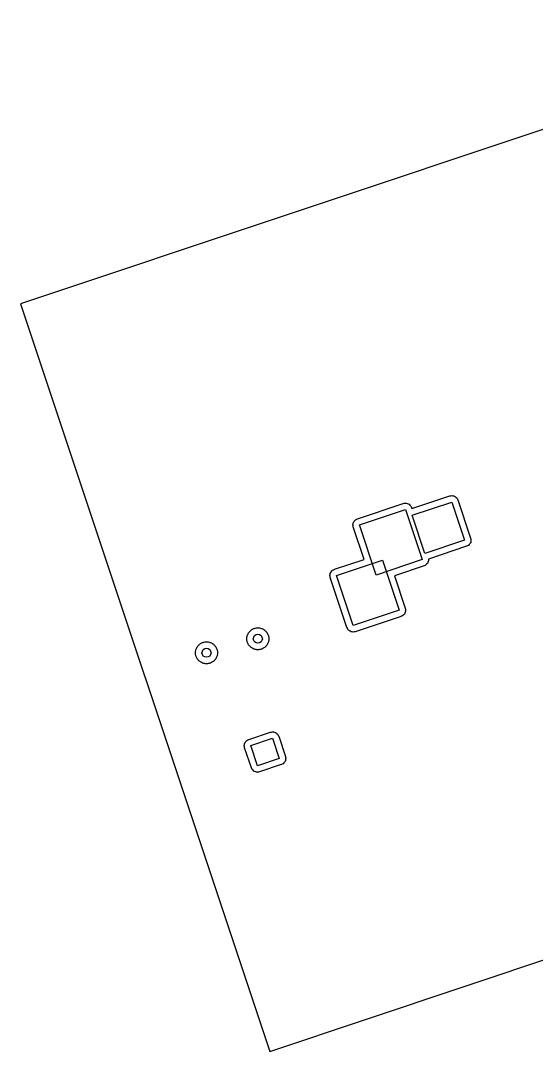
# Model space of a CAD drawing. Header units: feet. Extents: x -377 to 137, y -216 to 143.
# Drawn here: x -376.6 to -336.7, y -22.4 to 57.4 of the extents above; entities that cross this region are included whole.
import ezdxf

# ---------------------------------------------------------------- set-up
doc = ezdxf.new("R2010")
doc.units = ezdxf.units.FT
for name, color, linetype in [('Buildings', 7, 'CONTINUOUS'), ('Obstructions', 7, 'CONTINUOUS'), ('Setbacks', 7, 'CONTINUOUS')]:
    doc.layers.add(name, color=color, linetype=linetype)

msp = doc.modelspace()

# ---------------------------------------------------------------- linework, layer by layer
at = {"layer": 'Buildings', "color": 252}
for p, q in [((-141.602, 113.945), (-376.619, 35.506)), ((-357.301, -22.374), (-122.284, 56.066)), ((-376.619, 35.506), (-357.301, -22.374))]:
    msp.add_line(p, q, dxfattribs=at)
at = {"layer": 'Obstructions', "color": 252}
for p, q in [((-346.287, 19.13), (-343.215, 20.157)), ((-343.215, 20.157), (-342.231, 17.206)), ((-350.369, 18.385), (-346.812, 19.572)), ((-346.812, 19.572), (-345.517, 15.697)), ((-349.076, 14.507), (-350.369, 18.385)), ((-345.301, 16.179), (-346.287, 19.13)), ((-342.231, 17.206), (-345.301, 16.179)), ((-352.149, 14.47), (-348.592, 15.657)), ((-345.517, 15.697), (-349.076, 14.507)), ((-348.592, 15.657), (-347.297, 11.778)), ((-350.856, 10.591), (-352.149, 14.47)), ((-347.297, 11.778), (-350.856, 10.591)), ((-358.789, 1.3), (-357.103, 1.863)), ((-357.103, 1.863), (-356.581, 0.303)), ((-358.267, -0.259), (-358.789, 1.3)), ((-356.581, 0.303), (-358.267, -0.259))]:
    msp.add_line(p, q, dxfattribs=at)
for centre in [(-358.241, 9.569), (-362.218, 8.484)]:
    msp.add_circle(centre, 0.35, dxfattribs=at)
at = {"layer": 'Setbacks', "color": 2}
for p, q in [((-350.528, 18.863), (-346.972, 20.05)), ((-346.972, 20.05), (-346.971, 20.05)), ((-346.971, 20.05), (-346.894, 20.063)), ((-346.894, 20.063), (-346.817, 20.075)), ((-346.817, 20.075), (-346.816, 20.075)), ((-346.816, 20.075), (-346.816, 20.075)), ((-346.816, 20.075), (-346.816, 20.075)), ((-346.816, 20.075), (-346.816, 20.075)), ((-346.816, 20.075), (-346.738, 20.064)), ((-346.738, 20.064), (-346.661, 20.052)), ((-346.661, 20.052), (-346.661, 20.052)), ((-346.661, 20.052), (-346.661, 20.052)), ((-346.661, 20.052), (-346.66, 20.052)), ((-346.66, 20.052), (-346.66, 20.052)), ((-346.66, 20.052), (-346.59, 20.017)), ((-346.59, 20.017), (-346.52, 19.982)), ((-346.52, 19.982), (-346.52, 19.982)), ((-346.52, 19.982), (-346.52, 19.982)), ((-346.52, 19.982), (-346.52, 19.982)), ((-346.52, 19.982), (-346.519, 19.981)), ((-346.519, 19.981), (-346.464, 19.927)), ((-346.309, 19.654), (-343.374, 20.634)), ((-343.374, 20.634), (-343.374, 20.634)), ((-343.374, 20.634), (-343.374, 20.634)), ((-343.374, 20.634), (-343.373, 20.634)), ((-343.373, 20.634), (-343.296, 20.647)), ((-343.296, 20.647), (-343.219, 20.66)), ((-343.219, 20.66), (-343.219, 20.66)), ((-343.219, 20.66), (-343.219, 20.66)), ((-343.219, 20.66), (-343.218, 20.66)), ((-343.218, 20.66), (-343.218, 20.66)), ((-343.218, 20.66), (-343.141, 20.648)), ((-343.141, 20.648), (-343.064, 20.637)), ((-343.064, 20.637), (-343.063, 20.636)), ((-343.063, 20.636), (-343.063, 20.636)), ((-343.063, 20.636), (-343.063, 20.636)), ((-343.063, 20.636), (-343.062, 20.636)), ((-343.062, 20.636), (-342.993, 20.601)), ((-342.993, 20.601), (-342.923, 20.566)), ((-342.923, 20.566), (-342.922, 20.566)), ((-342.922, 20.566), (-342.922, 20.566)), ((-342.922, 20.566), (-342.922, 20.566)), ((-342.922, 20.566), (-342.922, 20.566)), ((-342.922, 20.566), (-342.866, 20.511)), ((-342.866, 20.511), (-342.81, 20.456)), ((-342.81, 20.456), (-342.81, 20.456)), ((-342.81, 20.456), (-342.81, 20.456)), ((-342.81, 20.456), (-342.81, 20.455)), ((-342.81, 20.455), (-342.809, 20.455)), ((-342.809, 20.455), (-342.774, 20.386)), ((-342.774, 20.386), (-342.738, 20.316)), ((-342.738, 20.316), (-342.737, 20.316)), ((-342.737, 20.316), (-342.737, 20.316)), ((-342.737, 20.316), (-342.737, 20.316)), ((-342.737, 20.316), (-341.754, 17.365)), ((-346.464, 19.927), (-346.408, 19.872)), ((-346.408, 19.872), (-346.408, 19.871)), ((-346.408, 19.871), (-346.407, 19.871)), ((-346.407, 19.871), (-346.407, 19.871)), ((-346.407, 19.871), (-346.407, 19.871)), ((-346.407, 19.871), (-346.371, 19.801)), ((-346.371, 19.801), (-346.335, 19.732)), ((-346.335, 19.732), (-346.335, 19.732)), ((-346.335, 19.732), (-346.335, 19.732)), ((-346.335, 19.732), (-346.335, 19.732)), ((-346.335, 19.732), (-346.309, 19.654)), ((-350.872, 18.382), (-350.86, 18.459)), ((-350.872, 18.381), (-350.872, 18.382)), ((-350.859, 18.304), (-350.872, 18.381)), ((-350.872, 18.381), (-350.872, 18.381)), ((-350.872, 18.381), (-350.872, 18.381)), ((-350.872, 18.381), (-350.872, 18.381)), ((-350.86, 18.459), (-350.849, 18.536)), ((-350.849, 18.537), (-350.848, 18.538)), ((-350.849, 18.536), (-350.849, 18.537)), ((-350.849, 18.537), (-350.849, 18.537)), ((-350.849, 18.537), (-350.849, 18.537)), ((-350.848, 18.538), (-350.814, 18.607)), ((-350.814, 18.607), (-350.779, 18.677)), ((-350.779, 18.677), (-350.778, 18.678)), ((-350.778, 18.678), (-350.723, 18.734)), ((-350.778, 18.678), (-350.778, 18.678)), ((-350.778, 18.678), (-350.778, 18.678)), ((-350.778, 18.678), (-350.778, 18.678)), ((-350.723, 18.734), (-350.668, 18.79)), ((-350.668, 18.79), (-350.668, 18.79)), ((-350.668, 18.79), (-350.668, 18.79)), ((-350.668, 18.79), (-350.668, 18.79)), ((-350.668, 18.79), (-350.667, 18.79)), ((-350.667, 18.79), (-350.598, 18.826)), ((-350.598, 18.826), (-350.529, 18.862)), ((-350.529, 18.862), (-350.528, 18.863)), ((-350.846, 18.227), (-350.859, 18.304)), ((-350.846, 18.226), (-350.846, 18.227)), ((-350.009, 15.715), (-350.846, 18.226)), ((-342.002, 16.764), (-342.071, 16.728)), ((-341.933, 16.8), (-342.002, 16.764)), ((-341.932, 16.801), (-341.933, 16.801)), ((-341.933, 16.801), (-341.933, 16.8)), ((-341.877, 16.857), (-341.932, 16.801)), ((-341.932, 16.801), (-341.932, 16.801)), ((-341.932, 16.801), (-341.932, 16.801)), ((-341.822, 16.912), (-341.877, 16.857)), ((-341.787, 16.983), (-341.822, 16.914)), ((-341.822, 16.914), (-341.822, 16.913)), ((-341.822, 16.913), (-341.822, 16.913)), ((-341.822, 16.913), (-341.822, 16.913)), ((-341.822, 16.913), (-341.822, 16.912)), ((-341.752, 17.053), (-341.787, 16.983)), ((-341.754, 17.365), (-341.754, 17.364)), ((-341.754, 17.364), (-341.741, 17.287)), ((-341.751, 17.055), (-341.752, 17.054)), ((-341.752, 17.054), (-341.752, 17.054)), ((-341.752, 17.054), (-341.752, 17.054)), ((-341.752, 17.054), (-341.752, 17.053)), ((-341.74, 17.132), (-341.751, 17.055)), ((-341.741, 17.287), (-341.728, 17.21)), ((-341.728, 17.209), (-341.74, 17.132)), ((-341.728, 17.21), (-341.728, 17.21)), ((-341.728, 17.21), (-341.728, 17.21)), ((-341.728, 17.21), (-341.728, 17.209)), ((-341.728, 17.209), (-341.728, 17.209)), ((-342.072, 16.728), (-345.02, 15.742)), ((-342.071, 16.728), (-342.072, 16.728)), ((-352.308, 14.947), (-350.009, 15.715)), ((-345.357, 15.22), (-347.658, 14.45)), ((-345.288, 15.256), (-345.357, 15.22)), ((-345.357, 15.22), (-345.357, 15.22)), ((-345.357, 15.22), (-345.357, 15.22)), ((-345.357, 15.22), (-345.357, 15.22)), ((-345.357, 15.22), (-345.357, 15.22)), ((-345.218, 15.292), (-345.288, 15.256)), ((-345.217, 15.293), (-345.218, 15.293)), ((-345.218, 15.293), (-345.218, 15.292)), ((-345.163, 15.348), (-345.217, 15.293)), ((-345.217, 15.293), (-345.217, 15.293)), ((-345.217, 15.293), (-345.217, 15.293)), ((-345.107, 15.404), (-345.163, 15.348)), ((-345.072, 15.475), (-345.107, 15.405)), ((-345.107, 15.405), (-345.107, 15.405)), ((-345.107, 15.405), (-345.107, 15.405)), ((-345.107, 15.405), (-345.107, 15.405)), ((-345.107, 15.405), (-345.107, 15.404)), ((-345.037, 15.545), (-345.072, 15.475)), ((-345.025, 15.624), (-345.037, 15.546)), ((-345.037, 15.546), (-345.037, 15.546)), ((-345.037, 15.546), (-345.037, 15.546)), ((-345.037, 15.546), (-345.037, 15.546)), ((-345.037, 15.546), (-345.037, 15.545)), ((-345.014, 15.701), (-345.025, 15.624)), ((-345.02, 15.742), (-345.014, 15.702)), ((-345.014, 15.702), (-345.013, 15.702)), ((-345.013, 15.701), (-345.014, 15.701)), ((-345.013, 15.702), (-345.013, 15.702)), ((-345.013, 15.702), (-345.013, 15.701)), ((-352.652, 14.467), (-352.64, 14.544)), ((-352.652, 14.466), (-352.652, 14.467)), ((-352.652, 14.466), (-352.652, 14.466)), ((-352.639, 14.388), (-352.652, 14.466)), ((-352.652, 14.466), (-352.652, 14.466)), ((-352.652, 14.466), (-352.652, 14.466)), ((-352.64, 14.544), (-352.629, 14.621)), ((-352.626, 14.311), (-352.639, 14.388)), ((-352.629, 14.621), (-352.629, 14.622)), ((-352.629, 14.622), (-352.628, 14.622)), ((-352.628, 14.622), (-352.593, 14.693)), ((-352.628, 14.622), (-352.628, 14.622)), ((-352.628, 14.622), (-352.628, 14.622)), ((-352.593, 14.693), (-352.558, 14.762)), ((-352.558, 14.763), (-352.503, 14.819)), ((-352.558, 14.762), (-352.558, 14.763)), ((-352.558, 14.763), (-352.558, 14.763)), ((-352.558, 14.763), (-352.558, 14.763)), ((-352.558, 14.763), (-352.558, 14.763)), ((-352.503, 14.819), (-352.448, 14.875)), ((-352.448, 14.875), (-352.448, 14.875)), ((-352.448, 14.875), (-352.448, 14.875)), ((-352.448, 14.875), (-352.448, 14.875)), ((-352.448, 14.875), (-352.447, 14.875)), ((-352.447, 14.875), (-352.378, 14.911)), ((-352.378, 14.911), (-352.308, 14.947)), ((-352.308, 14.947), (-352.308, 14.947)), ((-347.658, 14.45), (-346.819, 11.938)), ((-351.334, 10.432), (-352.626, 14.311)), ((-352.626, 14.311), (-352.626, 14.311)), ((-347.137, 11.301), (-350.697, 10.114)), ((-347.067, 11.337), (-347.137, 11.301)), ((-347.137, 11.301), (-347.137, 11.301)), ((-347.137, 11.301), (-347.137, 11.301)), ((-347.137, 11.301), (-347.137, 11.301)), ((-346.998, 11.373), (-347.067, 11.337)), ((-346.997, 11.374), (-346.998, 11.374)), ((-346.998, 11.374), (-346.998, 11.373)), ((-346.942, 11.43), (-346.997, 11.374)), ((-346.997, 11.374), (-346.997, 11.374)), ((-346.997, 11.374), (-346.997, 11.374)), ((-346.887, 11.485), (-346.942, 11.43)), ((-346.852, 11.556), (-346.887, 11.486)), ((-346.887, 11.486), (-346.887, 11.486)), ((-346.887, 11.486), (-346.887, 11.486)), ((-346.887, 11.486), (-346.887, 11.486)), ((-346.887, 11.486), (-346.887, 11.485)), ((-346.817, 11.626), (-346.852, 11.556)), ((-346.819, 11.938), (-346.819, 11.938)), ((-346.819, 11.938), (-346.819, 11.938)), ((-346.819, 11.938), (-346.819, 11.937)), ((-346.819, 11.937), (-346.806, 11.86)), ((-346.805, 11.704), (-346.817, 11.627)), ((-346.817, 11.627), (-346.817, 11.627)), ((-346.817, 11.627), (-346.817, 11.627)), ((-346.817, 11.627), (-346.817, 11.627)), ((-346.817, 11.627), (-346.817, 11.626)), ((-346.806, 11.86), (-346.793, 11.783)), ((-346.793, 11.782), (-346.805, 11.704)), ((-346.793, 11.783), (-346.793, 11.783)), ((-346.793, 11.783), (-346.793, 11.782)), ((-346.793, 11.782), (-346.793, 11.782)), ((-346.793, 11.782), (-346.793, 11.782)), ((-358.553, 10.361), (-358.503, 10.375)), ((-358.503, 10.375), (-358.454, 10.393)), ((-358.454, 10.393), (-358.453, 10.394)), ((-358.453, 10.394), (-358.382, 10.409)), ((-358.382, 10.409), (-358.381, 10.409)), ((-358.381, 10.409), (-358.329, 10.411)), ((-358.329, 10.411), (-358.278, 10.42)), ((-358.278, 10.42), (-358.277, 10.42)), ((-358.277, 10.42), (-358.204, 10.42)), ((-358.204, 10.42), (-358.204, 10.42)), ((-358.204, 10.42), (-358.152, 10.411)), ((-358.152, 10.411), (-358.1, 10.409)), ((-358.1, 10.409), (-358.1, 10.409)), ((-358.1, 10.409), (-358.028, 10.394)), ((-358.028, 10.394), (-358.028, 10.393)), ((-358.028, 10.393), (-357.979, 10.375)), ((-357.979, 10.375), (-357.929, 10.361)), ((-351.333, 10.432), (-351.334, 10.432)), ((-351.334, 10.432), (-351.334, 10.432)), ((-351.334, 10.432), (-351.334, 10.432)), ((-351.297, 10.362), (-351.333, 10.432)), ((-359.091, 9.621), (-359.083, 9.694)), ((-359.088, 9.569), (-359.091, 9.621)), ((-359.091, 9.621), (-359.091, 9.621)), ((-359.083, 9.695), (-359.07, 9.745)), ((-359.083, 9.694), (-359.083, 9.695)), ((-359.07, 9.745), (-359.061, 9.796)), ((-359.061, 9.797), (-359.039, 9.866)), ((-359.061, 9.796), (-359.061, 9.797)), ((-359.039, 9.866), (-359.038, 9.867)), ((-359.038, 9.867), (-359.015, 9.913)), ((-359.015, 9.913), (-358.996, 9.962)), ((-358.996, 9.963), (-358.959, 10.026)), ((-358.996, 9.962), (-358.996, 9.963)), ((-358.959, 10.026), (-358.926, 10.067)), ((-358.959, 10.026), (-358.959, 10.026)), ((-358.926, 10.067), (-358.898, 10.111)), ((-358.898, 10.111), (-358.849, 10.165)), ((-358.898, 10.111), (-358.898, 10.111)), ((-358.849, 10.165), (-358.848, 10.166)), ((-358.848, 10.166), (-358.808, 10.198)), ((-358.808, 10.198), (-358.771, 10.235)), ((-358.771, 10.235), (-358.77, 10.236)), ((-358.77, 10.236), (-358.711, 10.279)), ((-358.711, 10.279), (-358.664, 10.303)), ((-358.711, 10.279), (-358.711, 10.279)), ((-358.664, 10.303), (-358.621, 10.331)), ((-358.621, 10.331), (-358.62, 10.331)), ((-358.62, 10.331), (-358.553, 10.361)), ((-358.553, 10.361), (-358.553, 10.361)), ((-357.929, 10.361), (-357.928, 10.361)), ((-357.928, 10.361), (-357.861, 10.331)), ((-357.861, 10.331), (-357.861, 10.331)), ((-357.861, 10.331), (-357.817, 10.303)), ((-357.817, 10.303), (-357.771, 10.279)), ((-357.771, 10.279), (-357.77, 10.279)), ((-357.77, 10.279), (-357.711, 10.236)), ((-357.711, 10.236), (-357.711, 10.235)), ((-357.711, 10.235), (-357.674, 10.198)), ((-357.674, 10.198), (-357.633, 10.166)), ((-357.633, 10.166), (-357.633, 10.165)), ((-357.633, 10.165), (-357.584, 10.111)), ((-357.584, 10.111), (-357.584, 10.111)), ((-357.584, 10.111), (-357.555, 10.067)), ((-357.555, 10.067), (-357.522, 10.026)), ((-357.522, 10.026), (-357.522, 10.026)), ((-357.522, 10.026), (-357.486, 9.963)), ((-357.486, 9.963), (-357.485, 9.962)), ((-357.485, 9.962), (-357.467, 9.913)), ((-357.467, 9.913), (-357.443, 9.867)), ((-357.443, 9.867), (-357.443, 9.866)), ((-357.443, 9.866), (-357.42, 9.797)), ((-357.42, 9.797), (-357.42, 9.796)), ((-357.42, 9.796), (-357.412, 9.745)), ((-357.412, 9.745), (-357.398, 9.695)), ((-357.398, 9.695), (-357.398, 9.694)), ((-357.398, 9.694), (-357.391, 9.621)), ((-357.391, 9.621), (-357.393, 9.569)), ((-357.391, 9.621), (-357.391, 9.621)), ((-351.261, 10.293), (-351.297, 10.362)), ((-351.261, 10.292), (-351.261, 10.293)), ((-351.261, 10.293), (-351.261, 10.293)), ((-351.261, 10.293), (-351.261, 10.293)), ((-351.205, 10.237), (-351.261, 10.292)), ((-351.261, 10.292), (-351.261, 10.292)), ((-351.149, 10.182), (-351.205, 10.237)), ((-351.148, 10.182), (-351.149, 10.182)), ((-351.149, 10.182), (-351.149, 10.182)), ((-351.149, 10.182), (-351.149, 10.182)), ((-351.149, 10.182), (-351.149, 10.182)), ((-351.078, 10.147), (-351.148, 10.182)), ((-351.009, 10.112), (-351.078, 10.147)), ((-351.008, 10.112), (-351.009, 10.112)), ((-351.007, 10.111), (-351.008, 10.112)), ((-351.008, 10.112), (-351.008, 10.112)), ((-351.008, 10.112), (-351.008, 10.112)), ((-350.931, 10.1), (-351.007, 10.111)), ((-350.853, 10.088), (-350.931, 10.1)), ((-350.852, 10.088), (-350.853, 10.088)), ((-350.776, 10.101), (-350.852, 10.088)), ((-350.852, 10.088), (-350.852, 10.088)), ((-350.852, 10.088), (-350.852, 10.088)), ((-350.852, 10.088), (-350.852, 10.088)), ((-350.697, 10.114), (-350.776, 10.101)), ((-350.697, 10.114), (-350.697, 10.114)), ((-350.697, 10.114), (-350.697, 10.114)), ((-350.697, 10.114), (-350.697, 10.114)), ((-363.038, 8.712), (-363.015, 8.782)), ((-363.015, 8.782), (-362.992, 8.829)), ((-363.015, 8.782), (-363.015, 8.782)), ((-362.992, 8.829), (-362.973, 8.877)), ((-362.973, 8.878), (-362.936, 8.941)), ((-362.973, 8.877), (-362.973, 8.878)), ((-362.936, 8.942), (-362.903, 8.982)), ((-362.936, 8.941), (-362.936, 8.942)), ((-362.903, 8.982), (-362.875, 9.026)), ((-362.875, 9.026), (-362.874, 9.026)), ((-362.874, 9.026), (-362.825, 9.081)), ((-362.825, 9.081), (-362.785, 9.114)), ((-362.825, 9.081), (-362.825, 9.081)), ((-362.785, 9.114), (-362.748, 9.151)), ((-362.748, 9.151), (-362.747, 9.151)), ((-362.747, 9.151), (-362.688, 9.194)), ((-362.688, 9.194), (-362.641, 9.218)), ((-362.688, 9.194), (-362.688, 9.194)), ((-362.641, 9.218), (-362.597, 9.246)), ((-362.597, 9.247), (-362.53, 9.276)), ((-362.597, 9.246), (-362.597, 9.247)), ((-362.53, 9.276), (-362.479, 9.29)), ((-362.53, 9.276), (-362.53, 9.276)), ((-362.479, 9.29), (-362.431, 9.309)), ((-362.431, 9.309), (-362.43, 9.309)), ((-362.43, 9.309), (-362.359, 9.324)), ((-362.359, 9.324), (-362.358, 9.324)), ((-362.358, 9.324), (-362.306, 9.327)), ((-362.306, 9.327), (-362.255, 9.335)), ((-362.255, 9.335), (-362.254, 9.335)), ((-362.254, 9.335), (-362.181, 9.335)), ((-362.181, 9.335), (-362.18, 9.335)), ((-362.18, 9.335), (-362.129, 9.327)), ((-362.129, 9.327), (-362.077, 9.324)), ((-362.077, 9.324), (-362.076, 9.324)), ((-362.076, 9.324), (-362.005, 9.309)), ((-362.005, 9.309), (-362.004, 9.309)), ((-362.004, 9.309), (-361.956, 9.29)), ((-361.956, 9.29), (-361.905, 9.276)), ((-361.905, 9.276), (-361.905, 9.276)), ((-361.905, 9.276), (-361.838, 9.247)), ((-361.838, 9.247), (-361.838, 9.246)), ((-361.838, 9.246), (-361.794, 9.218)), ((-361.794, 9.218), (-361.747, 9.194)), ((-361.747, 9.194), (-361.747, 9.194)), ((-361.747, 9.194), (-361.688, 9.151)), ((-361.688, 9.151), (-361.687, 9.151)), ((-361.687, 9.151), (-361.651, 9.114)), ((-361.651, 9.114), (-361.61, 9.081)), ((-361.61, 9.081), (-361.61, 9.081)), ((-361.61, 9.081), (-361.561, 9.026)), ((-361.561, 9.026), (-361.56, 9.026)), ((-361.56, 9.026), (-361.532, 8.982)), ((-361.532, 8.982), (-361.499, 8.942)), ((-361.499, 8.942), (-361.499, 8.941)), ((-361.499, 8.941), (-361.462, 8.878)), ((-361.462, 8.878), (-361.462, 8.877)), ((-361.462, 8.877), (-361.443, 8.829)), ((-361.443, 8.829), (-361.42, 8.782)), ((-361.42, 8.782), (-361.42, 8.782)), ((-361.42, 8.782), (-361.397, 8.712)), ((-359.091, 9.517), (-359.088, 9.569)), ((-359.091, 9.516), (-359.091, 9.517)), ((-359.083, 9.444), (-359.091, 9.516)), ((-359.083, 9.443), (-359.083, 9.444)), ((-359.07, 9.393), (-359.083, 9.443)), ((-359.061, 9.341), (-359.07, 9.393)), ((-359.039, 9.271), (-359.061, 9.341)), ((-359.061, 9.341), (-359.061, 9.341)), ((-359.038, 9.271), (-359.039, 9.271)), ((-359.015, 9.224), (-359.038, 9.271)), ((-358.996, 9.175), (-359.015, 9.224)), ((-358.959, 9.112), (-358.996, 9.175)), ((-358.996, 9.175), (-358.996, 9.175)), ((-358.959, 9.111), (-358.959, 9.112)), ((-358.926, 9.071), (-358.959, 9.111)), ((-358.898, 9.027), (-358.926, 9.071)), ((-358.849, 8.972), (-358.898, 9.027)), ((-358.898, 9.027), (-358.898, 9.027)), ((-358.848, 8.972), (-358.849, 8.972)), ((-358.808, 8.939), (-358.848, 8.972)), ((-358.771, 8.902), (-358.808, 8.939)), ((-358.77, 8.902), (-358.771, 8.902)), ((-358.711, 8.859), (-358.77, 8.902)), ((-358.664, 8.835), (-358.711, 8.859)), ((-358.711, 8.859), (-358.711, 8.859)), ((-358.621, 8.807), (-358.664, 8.835)), ((-358.62, 8.806), (-358.621, 8.807)), ((-358.553, 8.777), (-358.62, 8.806)), ((-357.861, 8.806), (-357.928, 8.777)), ((-357.817, 8.835), (-357.861, 8.807)), ((-357.861, 8.807), (-357.861, 8.806)), ((-357.771, 8.859), (-357.817, 8.835)), ((-357.77, 8.859), (-357.771, 8.859)), ((-357.711, 8.902), (-357.77, 8.859)), ((-357.674, 8.939), (-357.711, 8.902)), ((-357.711, 8.902), (-357.711, 8.902)), ((-357.633, 8.972), (-357.674, 8.939)), ((-357.584, 9.027), (-357.633, 8.972)), ((-357.633, 8.972), (-357.633, 8.972)), ((-357.555, 9.071), (-357.584, 9.027)), ((-357.584, 9.027), (-357.584, 9.027)), ((-357.522, 9.111), (-357.555, 9.071)), ((-357.486, 9.175), (-357.522, 9.112)), ((-357.522, 9.112), (-357.522, 9.111)), ((-357.485, 9.175), (-357.486, 9.175)), ((-357.467, 9.224), (-357.485, 9.175)), ((-357.443, 9.271), (-357.467, 9.224)), ((-357.42, 9.341), (-357.443, 9.271)), ((-357.443, 9.271), (-357.443, 9.271)), ((-357.412, 9.393), (-357.42, 9.341)), ((-357.42, 9.341), (-357.42, 9.341)), ((-357.398, 9.443), (-357.412, 9.393)), ((-357.391, 9.516), (-357.398, 9.444)), ((-357.398, 9.444), (-357.398, 9.443)), ((-357.393, 9.569), (-357.391, 9.517)), ((-357.391, 9.517), (-357.391, 9.516)), ((-363.068, 8.537), (-363.06, 8.609)), ((-363.068, 8.536), (-363.068, 8.537)), ((-363.065, 8.484), (-363.068, 8.536)), ((-363.068, 8.432), (-363.065, 8.484)), ((-363.068, 8.431), (-363.068, 8.432)), ((-363.06, 8.359), (-363.068, 8.431)), ((-363.06, 8.61), (-363.046, 8.66)), ((-363.06, 8.609), (-363.06, 8.61)), ((-363.06, 8.358), (-363.06, 8.359)), ((-363.046, 8.308), (-363.06, 8.358)), ((-363.046, 8.66), (-363.038, 8.712)), ((-363.038, 8.256), (-363.046, 8.308)), ((-363.038, 8.712), (-363.038, 8.712)), ((-363.015, 8.186), (-363.038, 8.256)), ((-363.038, 8.256), (-363.038, 8.256)), ((-362.992, 8.139), (-363.015, 8.186)), ((-363.015, 8.186), (-363.015, 8.186)), ((-362.973, 8.091), (-362.992, 8.139)), ((-362.973, 8.09), (-362.973, 8.091)), ((-362.936, 8.027), (-362.973, 8.09)), ((-362.903, 7.986), (-362.936, 8.027)), ((-362.936, 8.027), (-362.936, 8.027)), ((-362.875, 7.942), (-362.903, 7.986)), ((-361.532, 7.986), (-361.56, 7.942)), ((-361.499, 8.027), (-361.532, 7.986)), ((-361.462, 8.09), (-361.499, 8.027)), ((-361.499, 8.027), (-361.499, 8.027)), ((-361.443, 8.139), (-361.462, 8.091)), ((-361.462, 8.091), (-361.462, 8.09)), ((-361.42, 8.186), (-361.443, 8.139)), ((-361.397, 8.256), (-361.42, 8.186)), ((-361.42, 8.186), (-361.42, 8.186)), ((-361.397, 8.712), (-361.397, 8.712)), ((-361.397, 8.712), (-361.389, 8.66)), ((-361.389, 8.308), (-361.397, 8.256)), ((-361.397, 8.256), (-361.397, 8.256)), ((-361.389, 8.66), (-361.375, 8.61)), ((-361.375, 8.358), (-361.389, 8.308)), ((-361.375, 8.61), (-361.375, 8.609)), ((-361.375, 8.609), (-361.367, 8.537)), ((-361.367, 8.431), (-361.375, 8.359)), ((-361.375, 8.359), (-361.375, 8.358)), ((-361.367, 8.536), (-361.37, 8.484)), ((-361.37, 8.484), (-361.367, 8.432)), ((-361.367, 8.537), (-361.367, 8.536)), ((-361.367, 8.432), (-361.367, 8.431)), ((-358.553, 8.776), (-358.553, 8.777)), ((-358.503, 8.763), (-358.553, 8.776)), ((-358.454, 8.744), (-358.503, 8.763)), ((-358.453, 8.744), (-358.454, 8.744)), ((-358.382, 8.729), (-358.453, 8.744)), ((-358.381, 8.729), (-358.382, 8.729)), ((-358.329, 8.726), (-358.381, 8.729)), ((-358.278, 8.718), (-358.329, 8.726)), ((-358.277, 8.718), (-358.278, 8.718)), ((-358.204, 8.718), (-358.277, 8.718)), ((-358.152, 8.726), (-358.204, 8.718)), ((-358.204, 8.718), (-358.204, 8.718)), ((-358.1, 8.729), (-358.152, 8.726)), ((-358.028, 8.744), (-358.1, 8.729)), ((-358.1, 8.729), (-358.1, 8.729)), ((-357.979, 8.763), (-358.028, 8.744)), ((-358.028, 8.744), (-358.028, 8.744)), ((-357.929, 8.776), (-357.979, 8.763)), ((-357.928, 8.777), (-357.929, 8.776)), ((-362.874, 7.942), (-362.875, 7.942)), ((-362.825, 7.888), (-362.874, 7.942)), ((-362.825, 7.887), (-362.825, 7.888)), ((-362.785, 7.854), (-362.825, 7.887)), ((-362.748, 7.818), (-362.785, 7.854)), ((-362.747, 7.817), (-362.748, 7.818)), ((-362.688, 7.774), (-362.747, 7.817)), ((-362.641, 7.75), (-362.688, 7.774)), ((-362.688, 7.774), (-362.688, 7.774)), ((-362.597, 7.722), (-362.641, 7.75)), ((-362.53, 7.692), (-362.597, 7.722)), ((-362.597, 7.722), (-362.597, 7.722)), ((-362.479, 7.678), (-362.53, 7.692)), ((-362.53, 7.692), (-362.53, 7.692)), ((-362.431, 7.66), (-362.479, 7.678)), ((-362.43, 7.659), (-362.431, 7.66)), ((-362.359, 7.644), (-362.43, 7.659)), ((-362.358, 7.644), (-362.359, 7.644)), ((-362.306, 7.641), (-362.358, 7.644)), ((-362.255, 7.633), (-362.306, 7.641)), ((-362.254, 7.633), (-362.255, 7.633)), ((-362.181, 7.633), (-362.254, 7.633)), ((-362.18, 7.633), (-362.181, 7.633)), ((-362.129, 7.641), (-362.18, 7.633)), ((-362.077, 7.644), (-362.129, 7.641)), ((-362.076, 7.644), (-362.077, 7.644)), ((-362.005, 7.659), (-362.076, 7.644)), ((-362.004, 7.66), (-362.005, 7.659)), ((-361.956, 7.678), (-362.004, 7.66)), ((-361.905, 7.692), (-361.956, 7.678)), ((-361.838, 7.722), (-361.905, 7.692)), ((-361.905, 7.692), (-361.905, 7.692)), ((-361.794, 7.75), (-361.838, 7.722)), ((-361.838, 7.722), (-361.838, 7.722)), ((-361.747, 7.774), (-361.794, 7.75)), ((-361.688, 7.817), (-361.747, 7.774)), ((-361.747, 7.774), (-361.747, 7.774)), ((-361.687, 7.818), (-361.688, 7.817)), ((-361.651, 7.854), (-361.687, 7.818)), ((-361.61, 7.887), (-361.651, 7.854)), ((-361.561, 7.942), (-361.61, 7.888)), ((-361.61, 7.888), (-361.61, 7.887)), ((-361.56, 7.942), (-361.561, 7.942)), ((-359.198, 1.593), (-359.144, 1.649)), ((-359.144, 1.649), (-359.089, 1.704)), ((-359.089, 1.704), (-359.089, 1.705)), ((-359.089, 1.705), (-359.088, 1.705)), ((-359.088, 1.705), (-359.019, 1.741)), ((-359.088, 1.705), (-359.088, 1.705)), ((-359.088, 1.705), (-359.088, 1.705)), ((-359.019, 1.741), (-358.95, 1.777)), ((-358.95, 1.777), (-358.949, 1.777)), ((-358.949, 1.777), (-358.948, 1.778)), ((-358.949, 1.777), (-358.949, 1.777)), ((-358.948, 1.778), (-357.262, 2.34)), ((-357.262, 2.34), (-357.185, 2.353)), ((-357.262, 2.34), (-357.262, 2.34)), ((-357.185, 2.353), (-357.108, 2.366)), ((-357.108, 2.366), (-357.107, 2.366)), ((-357.107, 2.366), (-357.107, 2.366)), ((-357.107, 2.366), (-357.107, 2.366)), ((-357.107, 2.366), (-357.106, 2.366)), ((-357.106, 2.366), (-357.029, 2.354)), ((-357.029, 2.354), (-356.952, 2.343)), ((-356.952, 2.343), (-356.952, 2.343)), ((-356.952, 2.343), (-356.951, 2.343)), ((-356.951, 2.343), (-356.951, 2.342)), ((-356.951, 2.342), (-356.951, 2.342)), ((-356.951, 2.342), (-356.881, 2.307)), ((-356.881, 2.307), (-356.811, 2.273)), ((-356.811, 2.273), (-356.811, 2.272)), ((-356.811, 2.272), (-356.81, 2.272)), ((-356.81, 2.272), (-356.81, 2.272)), ((-356.81, 2.272), (-356.81, 2.272)), ((-356.81, 2.272), (-356.754, 2.217)), ((-356.754, 2.217), (-356.699, 2.162)), ((-356.699, 2.162), (-356.698, 2.162)), ((-356.698, 2.162), (-356.698, 2.162)), ((-356.698, 2.162), (-356.698, 2.162)), ((-356.698, 2.162), (-356.698, 2.161)), ((-356.698, 2.161), (-356.662, 2.092)), ((-356.662, 2.092), (-356.626, 2.023)), ((-356.626, 2.023), (-356.626, 2.022)), ((-356.626, 2.022), (-356.103, 0.463)), ((-359.293, 1.296), (-359.292, 1.297)), ((-359.292, 1.296), (-359.293, 1.296)), ((-359.292, 1.295), (-359.293, 1.296)), ((-359.293, 1.296), (-359.292, 1.296)), ((-359.292, 1.297), (-359.281, 1.374)), ((-359.28, 1.218), (-359.292, 1.295)), ((-359.281, 1.374), (-359.269, 1.451)), ((-359.267, 1.141), (-359.28, 1.218)), ((-359.269, 1.452), (-359.234, 1.522)), ((-359.269, 1.451), (-359.269, 1.452)), ((-359.269, 1.452), (-359.269, 1.452)), ((-359.269, 1.452), (-359.269, 1.452)), ((-359.269, 1.451), (-359.269, 1.451)), ((-359.266, 1.14), (-359.267, 1.141)), ((-359.267, 1.141), (-359.267, 1.141)), ((-359.267, 1.141), (-359.267, 1.141)), ((-358.744, -0.419), (-359.266, 1.14)), ((-359.234, 1.522), (-359.199, 1.592)), ((-359.199, 1.592), (-359.199, 1.593)), ((-359.199, 1.593), (-359.199, 1.593)), ((-359.199, 1.593), (-359.198, 1.593)), ((-359.199, 1.592), (-359.199, 1.592)), ((-356.171, 0.01), (-356.226, -0.045)), ((-356.136, 0.081), (-356.171, 0.011)), ((-356.171, 0.011), (-356.171, 0.011)), ((-356.171, 0.011), (-356.171, 0.011)), ((-356.171, 0.011), (-356.171, 0.01)), ((-356.171, 0.01), (-356.171, 0.01)), ((-356.101, 0.151), (-356.136, 0.081)), ((-356.103, 0.463), (-356.103, 0.463)), ((-356.103, 0.463), (-356.103, 0.462)), ((-356.103, 0.462), (-356.103, 0.462)), ((-356.103, 0.462), (-356.09, 0.385)), ((-356.1, 0.152), (-356.101, 0.152)), ((-356.101, 0.152), (-356.101, 0.152)), ((-356.101, 0.152), (-356.101, 0.151)), ((-356.101, 0.151), (-356.101, 0.151)), ((-356.089, 0.23), (-356.1, 0.152)), ((-356.09, 0.385), (-356.077, 0.308)), ((-356.077, 0.307), (-356.089, 0.23)), ((-356.077, 0.308), (-356.077, 0.308)), ((-356.077, 0.308), (-356.077, 0.307)), ((-356.077, 0.307), (-356.077, 0.307)), ((-356.077, 0.307), (-356.077, 0.307)), ((-358.744, -0.42), (-358.744, -0.419)), ((-358.708, -0.489), (-358.744, -0.42)), ((-358.672, -0.558), (-358.708, -0.489)), ((-358.672, -0.559), (-358.672, -0.558)), ((-358.672, -0.558), (-358.672, -0.558)), ((-358.671, -0.559), (-358.672, -0.559)), ((-358.615, -0.614), (-358.671, -0.559)), ((-358.671, -0.559), (-358.671, -0.559)), ((-358.56, -0.668), (-358.615, -0.614)), ((-358.56, -0.669), (-358.56, -0.668)), ((-358.559, -0.669), (-358.56, -0.669)), ((-358.489, -0.704), (-358.559, -0.669)), ((-358.559, -0.669), (-358.559, -0.669)), ((-358.559, -0.669), (-358.559, -0.669)), ((-358.419, -0.739), (-358.489, -0.704)), ((-358.418, -0.739), (-358.419, -0.739)), ((-358.419, -0.739), (-358.419, -0.739)), ((-358.341, -0.751), (-358.418, -0.739)), ((-358.418, -0.739), (-358.418, -0.739)), ((-358.418, -0.739), (-358.418, -0.739)), ((-358.264, -0.763), (-358.341, -0.751)), ((-358.263, -0.763), (-358.264, -0.763)), ((-358.262, -0.763), (-358.263, -0.763)), ((-358.263, -0.763), (-358.263, -0.763)), ((-358.185, -0.75), (-358.262, -0.763)), ((-358.262, -0.763), (-358.262, -0.763)), ((-358.108, -0.737), (-358.185, -0.75)), ((-356.421, -0.174), (-358.108, -0.737)), ((-358.108, -0.737), (-358.108, -0.737)), ((-356.42, -0.174), (-356.421, -0.174)), ((-356.421, -0.174), (-356.421, -0.174)), ((-356.421, -0.174), (-356.421, -0.174)), ((-356.351, -0.138), (-356.42, -0.174)), ((-356.282, -0.102), (-356.351, -0.138)), ((-356.281, -0.102), (-356.282, -0.102)), ((-356.282, -0.102), (-356.282, -0.102)), ((-356.226, -0.045), (-356.281, -0.101)), ((-356.281, -0.101), (-356.281, -0.101)), ((-356.281, -0.101), (-356.281, -0.102))]:
    msp.add_line(p, q, dxfattribs=at)

doc.saveas('drawing.dxf')
